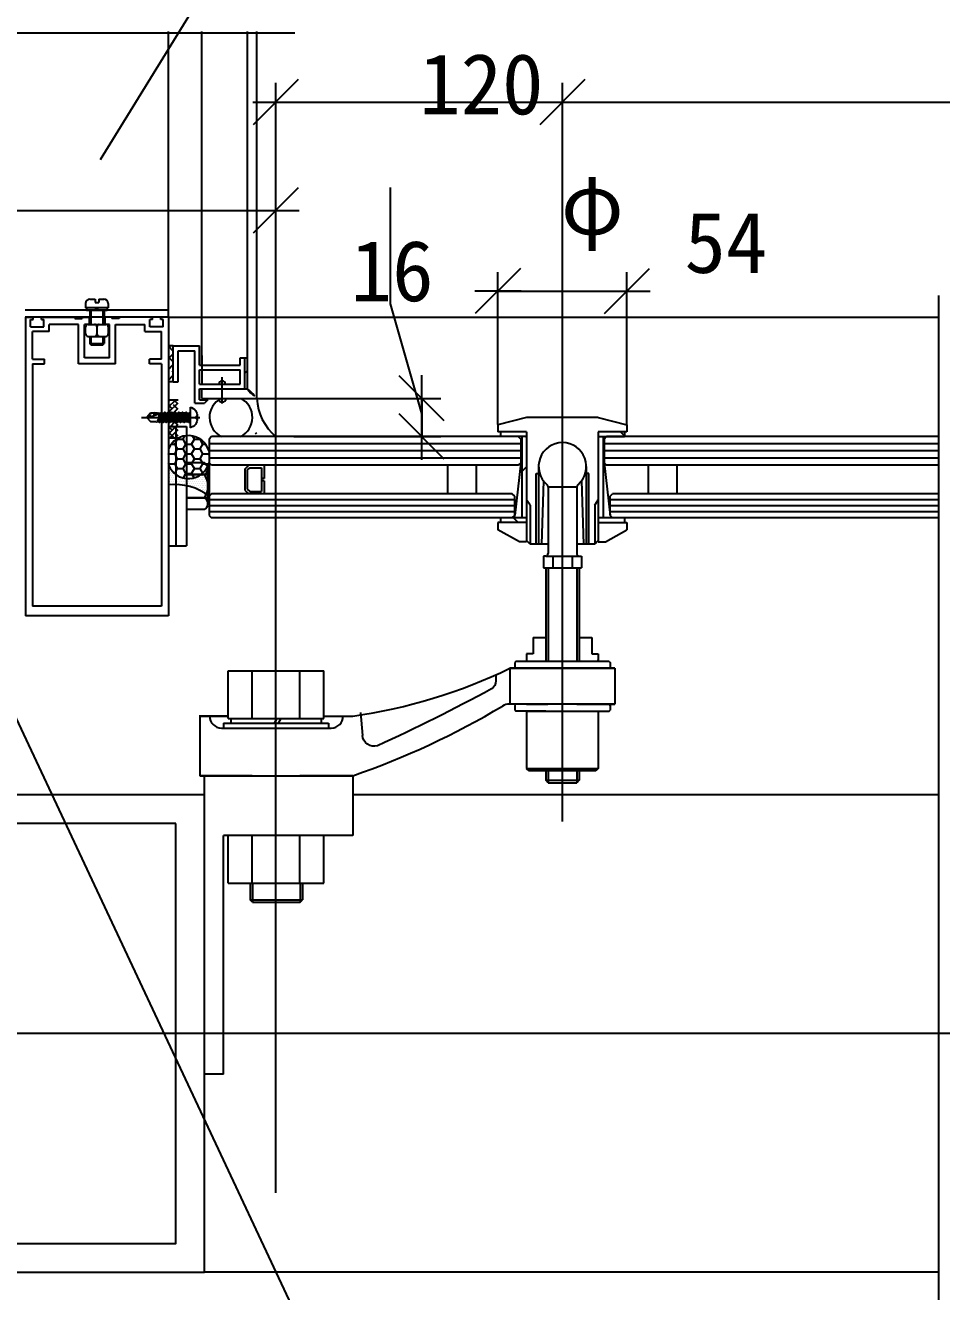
# Model space of a CAD drawing. Header units: metres. Extents: x 2349 to 5457, y 940 to 3258.
# Drawn here: x 3036 to 3420, y 2093 to 2623 of the extents above; entities that cross this region are included whole.
import ezdxf

# ---------------------------------------------------------------- set-up
doc = ezdxf.new("R2010")
doc.units = ezdxf.units.M
for name, color, linetype in [('212', 2, 'Continuous'), ('3', 5, 'Continuous'), ('B', 3, 'Continuous'), ('BZX', 1, 'Continuous'), ('CSX', 3, 'Continuous'), ('DHX', 4, 'Continuous'), ('LINE', 7, 'Continuous'), ('PMX', 8, 'Continuous'), ('SCREW', 6, 'Continuous'), ('SDH', 7, 'Continuous'), ('XSX', 6, 'Continuous')]:
    doc.layers.add(name, color=color, linetype=linetype)

# ---------------------------------------------------------------- blocks, each defined once
blk = doc.blocks.new('A$C719D39D5')
at = {"layer": 'CSX'}
for p, q in [((15.8, 56.78, -342.86), (25.38, 55.94, -342.86)), ((0, 0, -342.86), (2.51, 0, -342.86))]:
    blk.add_line(p, q, dxfattribs=at)
for centre, radius, start, end in [((24.95, 50.96, -342.86), 5, 344.88, 85), ((-624.51, 346.74, -342.86), 718.57, 331.32, 335.58), ((2.51, 4, -342.86), 4, 270, 328.41)]:
    blk.add_arc(centre, radius, start, end, dxfattribs=at)
blk = doc.blocks.new('SK-01')
at = {"color": 3}
for points in [[(-41.52, 76.95), (-41.52, -48.05)], [(-41.52, 76.95), (-38.27, 76.95)], [(-39.32, 75.95), (-38.27, 75.95)], [(-39.32, 72.95), (-39.32, 75.95)], [(-38.27, 75.95), (-38.27, 76.95)], [(-34.77, 76.95), (-20.77, 76.95)], [(-34.77, 75.95), (-34.77, 76.95)], [(-34.77, 75.95), (-33.72, 75.95)], [(-33.72, 72.95), (-33.72, 75.95)], [(-26.58, 76.95), (-20.77, 76.95)], [(-20.77, 76.95), (-20.77, 76.45)], [(-20.77, 76.45), (-17.77, 76.45)], [(-17.77, 76.95), (-14.77, 76.95)], [(-17.77, 76.95), (-17.77, 76.45)], [(-14.77, 76.95), (-14.77, 73.95)], [(-5.27, 76.95), (-8.27, 76.95)], [(-8.27, 76.95), (-8.27, 73.95)], [(-5.27, 76.95), (-5.27, 76.45)], [(-2.27, 76.45), (-5.27, 76.45)], [(11.73, 76.95), (-2.27, 76.95)], [(-2.27, 76.95), (-2.27, 76.45)], [(10.68, 72.95), (10.68, 75.95)], [(11.73, 75.95), (10.68, 75.95)], [(11.73, 75.95), (11.73, 76.95)], [(18.48, 76.95), (15.23, 76.95)], [(15.23, 75.95), (15.23, 76.95)], [(16.28, 75.95), (15.23, 75.95)], [(16.28, 72.95), (16.28, 75.95)], [(18.48, 76.95), (18.48, -48.05)], [(-39.32, 72.95), (-33.72, 72.95)], [(-38.52, 59.45), (-38.52, 70.95)], [(-31.52, 70.95), (-38.52, 70.95)], [(-19.27, 73.95), (-31.52, 73.95)], [(-31.52, 70.95), (-31.52, 73.95)], [(-19.27, 57.45), (-19.27, 73.95)], [(-16.77, 59.95), (-16.77, 73.95)], [(-16.77, 73.95), (-14.77, 73.95)], [(-8.27, 73.95), (-6.27, 73.95)], [(-6.27, 59.95), (-6.27, 73.95)], [(-3.77, 73.95), (8.48, 73.95)], [(-3.77, 57.45), (-3.77, 73.95)], [(8.48, 70.95), (8.48, 73.95)], [(8.48, 70.95), (15.48, 70.95)], [(16.28, 72.95), (10.68, 72.95)], [(15.48, 59.45), (15.48, 70.95)], [(-38.52, 59.45), (-33.52, 59.45)], [(-33.52, 57.45), (-33.52, 59.45)], [(-16.77, 59.95), (-6.27, 59.95)], [(10.48, 57.45), (10.48, 59.45)], [(15.48, 59.45), (10.48, 59.45)], [(-38.52, 57.45), (-38.52, -44.05)], [(-38.52, 57.45), (-33.52, 57.45)], [(-19.27, 57.45), (-3.77, 57.45)], [(15.48, 57.45), (10.48, 57.45)], [(15.48, 57.45), (15.48, -44.05)], [(-38.52, -44.05), (15.48, -44.05)], [(-41.52, -48.05), (18.48, -48.05)]]:
    blk.add_lwpolyline(points, dxfattribs=at)
blk = doc.blocks.new('A$C3AE73DB5')
at = {"layer": 'CSX'}
for p, q in [((0, 18), (0, 48)), ((0, 48), (22, 48)), ((4, 18), (4, 44)), ((4, 44), (18, 44)), ((18, 0), (18, 44)), ((22, 32), (22, 48)), ((22, 32), (56, 32)), ((56, 38), (60, 38)), ((56, 32), (56, 38)), ((60, 12), (60, 38)), ((22, 16), (22, 28)), ((22, 28), (56, 28)), ((56, 16), (56, 28)), ((0, 18), (4, 18)), ((22, 16), (56, 16)), ((22, 12), (60, 12)), ((22, 3), (22, 12)), ((18, 0), (26, 0)), ((22, 3), (29, 3)), ((29, 3), (26, 0))]:
    blk.add_line(p, q, dxfattribs=at)
blk = doc.blocks.new('ST48X16')
at = {"layer": 'LINE'}
for p, q in [((0, 19.53), (0, -4.91)), ((-2.01, -0.75), (2.01, -0.75))]:
    blk.add_line(p, q, dxfattribs=at)
at = {"layer": 'SCREW'}
for p, q in [((-1.73, 15.84), (0, 17.29)), ((-1.43, 12.49), (0.25, 17.08)), ((0, 17.29), (1.73, 15.84)), ((-2.16, 11.27), (2.16, 12.03)), ((-1.73, 12.94), (-2.01, 12.68)), ((-2.01, 12.68), (-1.31, 12.81)), ((-2.01, 12.68), (-1.73, 12.42)), ((-1.91, 14.2), (-0.73, 14.41)), ((-1.73, 14.38), (-1.73, 15.84)), ((-1.73, 12.94), (-1.73, 14.03)), ((-1.22, 13.06), (-1.73, 12.94)), ((-1.73, 12.42), (-1.43, 12.49)), ((-1.73, 12.42), (-1.73, 11.62)), ((-1.73, 10.92), (-1.73, 10.11)), ((1.73, 15.84), (1.73, 13.58)), ((1.73, 13.58), (2.01, 13.32)), ((2.01, 13.32), (1.73, 13.06)), ((1.73, 13.06), (1.73, 12.38)), ((1.73, 11.68), (1.73, 10.87)), ((-2.16, 9.76), (2.16, 10.53)), ((-2.16, 8.44), (2.16, 9.2)), ((-2.16, 6.94), (2.16, 7.7)), ((-2.16, 5.44), (2.16, 6.2)), ((-1.73, 9.6), (-1.73, 8.79)), ((-1.73, 9.44), (-1.73, 8.64)), ((-1.73, 8.09), (-1.73, 7.29)), ((-1.73, 6.59), (-1.73, 5.79)), ((1.73, 10.2), (1.73, 9.4)), ((1.73, 8.86), (1.73, 8.05)), ((1.73, 8.7), (1.73, 7.9)), ((1.73, 7.35), (1.73, 6.55)), ((1.73, 5.85), (1.73, 5.04)), ((-2.16, 3.93), (2.16, 4.7)), ((-2.16, 2.43), (2.16, 3.19)), ((-2.16, 0.93), (2.16, 1.69)), ((-2.11, -0.67), (2.16, 0.03)), ((-1.73, 5.09), (-1.73, 4.28)), ((-1.73, 0.58), (-1.73, 4.13)), ((-1.73, 3.58), (-1.73, 2.78)), ((-1.73, 3.43), (-1.73, 2.63)), ((-1.73, 2.08), (-1.73, 1.28)), ((-1.73, 1.93), (-1.73, 1.12)), ((-1.73, 0.42), (-1.73, -0.38)), ((1.73, 0.38), (-1.73, -0.38)), ((1.73, 4.35), (1.73, 3.54)), ((1.73, 4.19), (1.73, 3.39)), ((1.73, 2.84), (1.73, 2.04)), ((1.73, 2.69), (1.73, 1.88)), ((1.73, 1.34), (1.73, 0.54)), ((1.73, 1.19), (1.73, 0.38)), ((2.16, 0.03), (1.73, 0.38)), ((2.01, -0.09), (2.16, 0.03)), ((-4.28, -0.75), (4.28, -0.75)), ((-1.73, -0.38), (-2.11, -0.67)), ((-2.11, -0.67), (-2.01, -0.75)), ((-0.25, -0.75), (2.01, -0.09)), ((2.01, -0.09), (2.01, -0.75))]:
    blk.add_line(p, q, dxfattribs=at)
for points in [[(1.73, 11.68), (2.16, 12.03), (1.73, 12.38), (-1.73, 11.62), (-2.16, 11.27), (-1.73, 10.92)], [(1.73, 10.18), (2.16, 10.53), (1.73, 10.87), (-1.73, 10.11), (-2.16, 9.76), (-1.73, 9.41)], [(-1.73, 14.38), (-0.73, 14.41), (-1.73, 14.03), (-1.91, 14.2)], [(1.73, 8.86), (2.16, 9.2), (1.73, 9.55), (-1.73, 8.79), (-2.16, 8.44), (-1.73, 8.09)], [(1.73, 7.35), (2.16, 7.7), (1.73, 8.05), (-1.73, 7.29), (-2.16, 6.94), (-1.73, 6.59)], [(1.73, 5.85), (2.16, 6.2), (1.73, 6.55), (-1.73, 5.79), (-2.16, 5.44), (-1.73, 5.09)], [(1.73, 4.35), (2.16, 4.7), (1.73, 5.04), (-1.73, 4.28), (-2.16, 3.93), (-1.73, 3.58)], [(1.73, 2.84), (2.16, 3.19), (1.73, 3.54), (-1.73, 2.78), (-2.16, 2.43), (-1.73, 2.08)], [(1.73, 1.34), (2.16, 1.69), (1.73, 2.04), (-1.73, 1.28), (-2.16, 0.93), (-1.73, 0.58)]]:
    blk.add_lwpolyline(points, close=True, dxfattribs=at)
blk.add_lwpolyline([(-4.28, -0.75, 0.4), (-0.4, -3.75), (-0.4, -3.31), (0.4, -3.31), (0.4, -3.75, 0.4), (4.28, -0.75)], format="xyb", dxfattribs=at)
for centre, radius, start, end in [((-1.79, 18.13), 2.29, 271.51, 332.84), ((-0.47, 16.2), 3.83, 255.54, 304.95)]:
    blk.add_arc(centre, radius, start, end, dxfattribs=at)
blk = doc.blocks.new('CC')
blk.add_line((-24.24, 0), (24.24, 0))
blk.add_lwpolyline([(-23.48, -23.39), (23.76, 23.82)])

msp = doc.modelspace()

# ---------------------------------------------------------------- hatches: boundary and pattern name
h = msp.add_hatch()
h.set_pattern_fill('HONEY', scale=15)
h.paths.add_polyline_path([(3118.5, 2450.77), (3126.54, 2450.77, 0.61), (3126.74, 2466.77), (3120.44, 2466.77, -0.83), (3117.37, 2466.2, 0.57)])
h = msp.add_hatch()
h.set_pattern_fill('HONEY', scale=15)
h.paths.add_polyline_path([(3117.37, 2466.2, 0.83), (3120.44, 2466.77), (3126.74, 2466.77, -0.61), (3126.54, 2450.77), (3118.5, 2450.77, -0.57)])
h = msp.add_hatch()
h.set_pattern_fill('DOTS', scale=10)
h.paths.add_polyline_path([(3126.54, 2450.77), (3141.37, 2450.77, -0.21), (3133.37, 2466.77), (3126.74, 2466.77, -0.61)])
h = msp.add_hatch()
h.set_pattern_fill('DOTS', scale=10)
h.paths.add_polyline_path([(3126.74, 2466.77), (3133.37, 2466.77, 0.21), (3141.37, 2450.77), (3126.54, 2450.77, 0.61)])
at = {"layer": 'CSX'}
h = msp.add_hatch(dxfattribs=at)
h.set_pattern_fill('ANSI31', scale=5)
h.paths.add_polyline_path([(3128.37, 2483.75), (3129.37, 2483.75), (3129.37, 2470.75), (3128.37, 2470.75)])
h = msp.add_hatch(dxfattribs=at)
h.set_pattern_fill('ANSI31', scale=5)
h.paths.add_polyline_path([(3128.37, 2483.75), (3129.37, 2483.75), (3129.37, 2470.75), (3128.37, 2470.75)])
h = msp.add_hatch(dxfattribs=at)
h.set_pattern_fill('ANSI31', scale=5)
h.paths.add_polyline_path([(3128.37, 2483.75), (3129.37, 2483.75), (3129.37, 2470.75), (3128.37, 2470.75)])
h = msp.add_hatch(dxfattribs=at)
h.set_pattern_fill('ANSI31', scale=5)
h.paths.add_polyline_path([(3128.37, 2483.75), (3129.37, 2483.75), (3129.37, 2470.75), (3128.37, 2470.75)])
h = msp.add_hatch(dxfattribs=at)
h.set_pattern_fill('ANSI31', scale=10)
h.paths.add_polyline_path([(3126.37, 2478.75), (3111.37, 2478.75), (3109.37, 2478.75), (3109.37, 2472.75), (3117.47, 2472.75, -1), (3120.24, 2472.75), (3126.37, 2472.75)])
h = msp.add_hatch(dxfattribs=at)
h.set_pattern_fill('ANSI31', scale=10)
h.paths.add_polyline_path([(3126.37, 2478.75), (3111.37, 2478.75), (3109.37, 2478.75), (3109.37, 2472.75), (3117.47, 2472.75, -1), (3120.24, 2472.75), (3126.37, 2472.75)])
h = msp.add_hatch(dxfattribs=at)
h.set_pattern_fill('ANSI31', scale=10)
h.paths.add_polyline_path([(3126.37, 2478.75), (3111.37, 2478.75), (3109.37, 2478.75), (3109.37, 2472.75), (3117.47, 2472.75, -1), (3120.24, 2472.75), (3126.37, 2472.75)])
h = msp.add_hatch(dxfattribs=at)
h.set_pattern_fill('ANSI31', scale=10)
h.paths.add_polyline_path([(3126.37, 2478.75), (3111.37, 2478.75), (3109.37, 2478.75), (3109.37, 2472.75), (3117.47, 2472.75, -1), (3120.24, 2472.75), (3126.37, 2472.75)])
at = {"layer": 'PMX'}
h = msp.add_hatch(dxfattribs=at)
h.set_pattern_fill('ANSI37', scale=18)
h.paths.add_polyline_path([(3276.37, 2452.77), (3285.91, 2452.77), (3284.14, 2450.77), (3276.37, 2450.77)])
h.paths.add_polyline_path([(3285.91, 2452.77), (3287.37, 2452.77), (3287.37, 2450.77), (3284.14, 2450.77)])
h.paths.add_polyline_path([(3235.37, 2452.77), (3246.37, 2452.77), (3246.37, 2450.77), (3235.37, 2450.77)])
h.paths.add_polyline_path([(3244.37, 2450.77), (3245.96, 2450.77), (3246.37, 2450.36), (3246.37, 2416.77), (3244.37, 2416.77)])
h.paths.add_polyline_path([(3276.37, 2450.77), (3278.37, 2450.77), (3278.37, 2424.58), (3276.85, 2423.06), (3276.37, 2423.54)])
h.paths.add_polyline_path([(3276.37, 2422.58), (3276.85, 2423.06), (3278.37, 2421.54), (3278.37, 2416.77), (3276.37, 2416.77)])
h.paths.add_polyline_path([(3278.37, 2424.58), (3278.37, 2421.54), (3276.85, 2423.06)])
h.paths.add_polyline_path([(3276.37, 2416.77), (3287.37, 2416.77), (3287.37, 2414.77), (3276.37, 2414.77)])
h.paths.add_polyline_path([(3235.37, 2416.77), (3246.37, 2416.77), (3246.37, 2414.77), (3235.37, 2414.77)])
h = msp.add_hatch(dxfattribs=at)
h.set_pattern_fill('ANSI37', scale=18)
h.paths.add_polyline_path([(3114.37, 2438.77), (3113.37, 2439.77), (3113.37, 2425.77), (3114.37, 2426.77), (3129.96, 2426.77), (3128.37, 2428.36), (3128.37, 2437.18), (3129.96, 2438.77)])
h = msp.add_hatch(dxfattribs=at)
h.set_pattern_fill('ANSI37', scale=18)
h.paths.add_polyline_path([(3114.37, 2438.77), (3113.37, 2439.77), (3113.37, 2425.77), (3114.37, 2426.77), (3129.96, 2426.77), (3128.37, 2428.36), (3128.37, 2437.18), (3129.96, 2438.77)])
h = msp.add_hatch(dxfattribs=at)
h.set_pattern_fill('HEX', scale=5)
h.paths.add_polyline_path([(3129.37, 2428.77), (3130.37, 2427.77), (3135.37, 2427.77), (3135.37, 2437.77), (3130.37, 2437.77), (3129.37, 2436.77)])
h = msp.add_hatch(dxfattribs=at)
h.set_pattern_fill('HEX', scale=5)
h.paths.add_polyline_path([(3129.37, 2428.77), (3130.37, 2427.77), (3135.37, 2427.77), (3135.37, 2437.77), (3130.37, 2437.77), (3129.37, 2436.77)])

# ---------------------------------------------------------------- linework, layer by layer
for p, q in [((3189.31, 2506.38), (3189.31, 2555.06)), ((3063.37, 2503.77), (3063.37, 2497.77)), ((3063.87, 2503.77), (3063.87, 2497.77)), ((3065.69, 2504.78), (3066.32, 2503.77)), ((3066.36, 2504.78), (3066.99, 2503.77)), ((3068.87, 2503.77), (3068.87, 2497.77)), ((3069.37, 2503.77), (3069.37, 2497.77)), ((3070.71, 2504.78), (3070.71, 2503.77)), ((3202.46, 2460.47), (3189.31, 2506.38)), ((3061.65, 2493.77), (3061.65, 2496.77)), ((3063.11, 2497.77), (3062.65, 2497.77)), ((3062.65, 2497.77), (3063.37, 2497.77)), ((3062.65, 2497.77), (3065.37, 2497.77)), ((3065.37, 2497.77), (3070.09, 2497.77)), ((3066.37, 2496.77), (3066.37, 2493.77)), ((3071.09, 2496.77), (3071.09, 2493.77)), ((3062.65, 2492.77), (3070.09, 2492.77)), ((3063.37, 2492.77), (3063.37, 2489.77)), ((3063.87, 2489.27), (3063.37, 2489.77)), ((3063.37, 2489.77), (3069.37, 2489.77)), ((3063.87, 2492.77), (3063.87, 2489.27)), ((3063.87, 2489.27), (3068.87, 2489.27)), ((3068.87, 2492.77), (3068.87, 2489.27)), ((3068.87, 2489.27), (3069.37, 2489.77)), ((3069.37, 2492.77), (3069.37, 2489.77)), ((3107.37, 2476.59), (3107.37, 2483.75)), ((3107.37, 2476.59), (3107.37, 2483.75)), ((3109.37, 2480.75), (3109.37, 2483.75)), ((3109.37, 2480.75), (3109.37, 2483.75)), ((3109.37, 2472.75), (3109.37, 2478.75)), ((3109.37, 2472.75), (3109.37, 2478.75)), ((3107.37, 2468.27), (3107.37, 2474.59)), ((3107.37, 2468.27), (3107.37, 2474.59)), ((3096.37, 2455), (3103.87, 2455)), ((3096.37, 2405), (3103.87, 2405))]:
    msp.add_line(p, q)
for points in [[(3129.37, 2620.5), (3129.37, 2470.75)], [(3061.62, 2506.57), (3061.62, 2504.77)], [(3071.12, 2504.78), (3061.62, 2504.78)], [(3061.99, 2504.78), (3061.99, 2503.77), (3070.71, 2503.77)], [(3063.42, 2508.37), (3065.57, 2508.37)], [(3065.57, 2508.37), (3065.57, 2506.97)], [(3065.57, 2506.97), (3067.17, 2506.97)], [(3067.17, 2508.37), (3067.17, 2506.97)], [(3067.17, 2508.37), (3069.32, 2508.37)], [(3071.12, 2506.57), (3071.12, 2504.77)], [(3126.37, 2483.75), (3129.37, 2483.75)], [(3126.37, 2483.75), (3129.37, 2483.75)], [(3126.37, 2483.75), (3129.37, 2483.75)], [(3126.37, 2483.75), (3129.37, 2483.75)], [(3126.37, 2480.75), (3126.37, 2483.75)], [(3126.37, 2480.75), (3126.37, 2483.75)], [(3126.37, 2483.75), (3129.37, 2483.75)], [(3126.37, 2483.75), (3129.37, 2483.75)], [(3126.37, 2483.75), (3129.37, 2483.75)], [(3126.37, 2483.75), (3129.37, 2483.75)], [(3126.37, 2480.75), (3126.37, 2483.75)], [(3126.37, 2480.75), (3126.37, 2483.75)], [(3128.37, 2470.75), (3128.37, 2483.75)], [(3128.37, 2470.75), (3128.37, 2483.75)], [(3128.37, 2480.75), (3128.37, 2483.75)], [(3128.37, 2470.75), (3128.37, 2483.75)], [(3128.37, 2470.75), (3128.37, 2483.75)], [(3128.37, 2480.75), (3128.37, 2483.75)], [(3128.37, 2470.75), (3128.37, 2483.75)], [(3128.37, 2470.75), (3128.37, 2483.75)], [(3128.37, 2470.75), (3128.37, 2483.75)], [(3128.37, 2470.75), (3128.37, 2483.75)], [(3128.37, 2480.75), (3128.37, 2483.75)], [(3128.37, 2480.75), (3128.37, 2483.75)], [(3109.37, 2480.75), (3126.37, 2480.75)], [(3109.37, 2480.75), (3126.37, 2480.75)], [(3109.37, 2480.75), (3126.37, 2480.75)], [(3109.37, 2480.75), (3126.37, 2480.75)], [(3109.37, 2480.75), (3126.37, 2480.75)], [(3109.37, 2480.75), (3126.37, 2480.75)], [(3109.37, 2480.75), (3126.37, 2480.75)], [(3109.37, 2480.75), (3126.37, 2480.75)], [(3109.37, 2478.75), (3126.37, 2478.75)], [(3109.37, 2478.75), (3126.37, 2478.75)], [(3109.37, 2478.75), (3126.37, 2478.75)], [(3109.37, 2478.75), (3126.37, 2478.75)], [(3109.37, 2472.75), (3109.37, 2478.75)], [(3109.37, 2472.75), (3109.37, 2478.75)], [(3109.37, 2478.75), (3126.37, 2478.75)], [(3109.37, 2478.75), (3126.37, 2478.75)], [(3109.37, 2478.75), (3126.37, 2478.75)], [(3109.37, 2478.75), (3126.37, 2478.75)], [(3111.37, 2480.75), (3126.37, 2480.75)], [(3111.37, 2480.75), (3126.37, 2480.75)], [(3111.37, 2480.75), (3126.37, 2480.75)], [(3111.37, 2480.75), (3126.37, 2480.75)], [(3111.37, 2478.75), (3126.37, 2478.75)], [(3111.37, 2478.75), (3126.37, 2478.75)], [(3111.37, 2478.75), (3126.37, 2478.75)], [(3111.37, 2478.75), (3126.37, 2478.75)], [(3126.37, 2472.75), (3126.37, 2478.75)], [(3126.37, 2472.75), (3126.37, 2478.75)], [(3126.37, 2472.75), (3126.37, 2478.75)], [(3126.37, 2472.75), (3126.37, 2478.75)], [(3126.37, 2472.75), (3126.37, 2478.75)], [(3126.37, 2472.75), (3126.37, 2478.75)], [(3126.37, 2472.75), (3126.37, 2478.75)], [(3126.37, 2472.75), (3126.37, 2478.75)], [(3128.37, 2472.75), (3128.37, 2478.75)], [(3128.37, 2472.75), (3128.37, 2478.75)], [(3128.37, 2472.75), (3128.37, 2478.75)], [(3128.37, 2472.75), (3128.37, 2478.75)], [(3128.37, 2472.75), (3128.37, 2478.75)], [(3128.37, 2472.75), (3128.37, 2478.75)], [(3128.37, 2472.75), (3128.37, 2478.75)], [(3128.37, 2472.75), (3128.37, 2478.75)], [(3109.37, 2472.75), (3126.37, 2472.75)], [(3109.37, 2472.75), (3126.37, 2472.75)], [(3109.37, 2472.75), (3126.37, 2472.75)], [(3109.37, 2472.75), (3126.37, 2472.75)], [(3111.37, 2472.75), (3126.37, 2472.75)], [(3111.37, 2472.75), (3126.37, 2472.75)], [(3111.37, 2472.75), (3126.37, 2472.75)], [(3111.37, 2472.75), (3126.37, 2472.75)], [(3109.37, 2470.75), (3129.37, 2470.75)], [(3109.37, 2470.75), (3129.37, 2470.75)], [(3109.37, 2466.25), (3109.37, 2470.75)], [(3109.37, 2466.25), (3109.37, 2470.75)], [(3109.37, 2470.75), (3129.37, 2470.75)], [(3109.37, 2470.75), (3129.37, 2470.75)]]:
    msp.add_lwpolyline(points)
for points in [[(3063.42, 2508.37, 0.41), (3061.62, 2506.57)], [(3071.12, 2506.57, 0.41), (3069.32, 2508.37)]]:
    msp.add_lwpolyline(points, format="xyb")
for centre, start, end in [((3062.65, 2496.77), 90, 180), ((3062.65, 2493.77), 180, 270), ((3065.37, 2496.77), 0, 90), ((3065.37, 2496.77), 0, 90), ((3065.37, 2493.77), 270, 0), ((3067.37, 2496.77), 90, 180), ((3067.37, 2493.77), 180, 270), ((3070.09, 2496.77), 0, 90), ((3070.09, 2493.77), 270, 0)]:
    msp.add_arc(centre, 1, start, end)
at = {"layer": '3'}
msp.add_line((3132.84, 2451.96), (3133.37, 2452.49), dxfattribs=at)
at = {"layer": 'B'}
for p, q in [((3103.87, 2455), (3103.87, 2405)), ((3111.37, 2439.75), (3103.87, 2439.75)), ((3103.87, 2434.88), (3112.47, 2434.88)), ((3112.87, 2434.88), (3103.87, 2434.88)), ((3112.87, 2437.31), (3112.87, 2434.88)), ((3112.87, 2434.88), (3112.87, 2422.69)), ((3103.87, 2425.13), (3111.39, 2425.13)), ((3112.87, 2425.13), (3103.87, 2425.13)), ((3111.37, 2420.25), (3103.87, 2420.25))]:
    msp.add_line(p, q, dxfattribs=at)
for centre, radius, start, end in [((3110.14, 2437.31), 2.73, 296.78, 63.22), ((3104.2, 2430), 8.67, 325.79, 34.21), ((3110.14, 2422.69), 2.73, 296.78, 63.22)]:
    msp.add_arc(centre, radius, start, end, dxfattribs=at)
at = {"layer": 'BZX'}
for p, q in [((3067.91, 2566.86), (3202.3, 2785.56)), ((3141.37, 2506.59), (3141.37, 2598.9)), ((3261.37, 2502.87), (3261.37, 2598.9)), ((3261.37, 2502.87), (3261.37, 2598.9)), ((3141.37, 2590.9), (4575.81, 2590.9)), ((3141.37, 2503.59), (3141.37, 2553.52)), ((2681.37, 2545.52), (3141.37, 2545.52)), ((3234.37, 2455.8), (3234.37, 2519.72)), ((3288.37, 2455.8), (3288.37, 2519.72)), ((3234.37, 2511.72), (3288.37, 2511.72)), ((3096.37, 2503.77), (3036.37, 2503.77)), ((3096.37, 2500.77), (3036.37, 2500.77)), ((3098.37, 2488.75), (3096.37, 2488.75)), ((3096.37, 2487.92), (3097.2, 2488.75)), ((3098.37, 2486.61), (3096.37, 2488.61)), ((3096.37, 2483.43), (3098.37, 2485.43)), ((3098.37, 2482.12), (3096.37, 2484.12)), ((3096.37, 2478.94), (3098.37, 2480.94)), ((3098.37, 2477.63), (3097.84, 2478.16)), ((3096.37, 2474.45), (3098.37, 2476.45)), ((3096.72, 2474.79), (3096.37, 2475.14)), ((3098.37, 2473.75), (3096.37, 2473.75)), ((3133.4, 2466.77), (3210.46, 2466.77)), ((3202.46, 2466.77), (3202.46, 2450.77)), ((3100.37, 2466.07), (3096.37, 2466.07)), ((3096.37, 2465.47), (3096.97, 2466.07)), ((3096.37, 2463.22), (3099.22, 2466.07)), ((3096.37, 2460.97), (3100.37, 2464.97)), ((3097.84, 2462.45), (3096.37, 2463.92)), ((3097.41, 2460.63), (3096.37, 2461.67)), ((3096.72, 2465.81), (3096.47, 2466.07)), ((3098.17, 2460.52), (3100.37, 2462.73)), ((3100.37, 2462.16), (3098.4, 2464.13)), ((3100.09, 2464.69), (3098.71, 2466.07)), ((3096.37, 2456.48), (3096.74, 2456.85)), ((3096.72, 2456.83), (3096.49, 2457.07)), ((3097.13, 2455), (3099.2, 2457.07)), ((3100.09, 2455.71), (3098.75, 2457.05)), ((3099.38, 2455), (3100.37, 2455.99)), ((3099.76, 2460.52), (3099.53, 2460.76)), ((3096.37, 2454.24), (3097.13, 2455)), ((3096.37, 2451.99), (3099.37, 2455)), ((3097.84, 2453.47), (3096.37, 2454.94)), ((3098.9, 2450.17), (3096.37, 2452.69)), ((3096.79, 2450.17), (3099.37, 2452.75)), ((3098.55, 2455), (3098.4, 2455.15)), ((3099.37, 2454.18), (3098.55, 2455)), ((3099.03, 2450.17), (3099.37, 2450.51)), ((3099.37, 2455), (3099.38, 2455)), ((3100.37, 2453.18), (3099.37, 2454.18)), ((3099.37, 2452.75), (3100.37, 2453.75)), ((3099.37, 2450.51), (3100.37, 2451.5)), ((3100.37, 2450.94), (3099.53, 2451.78)), ((3102.46, 2449.74), (3103.24, 2451.09)), ((3107.22, 2449.73), (3106.47, 2451.04)), ((3148.9, 2450.77), (3210.46, 2450.77)), ((3100.37, 2450.17), (3096.37, 2450.17)), ((3096.37, 2445.58), (3096.37, 2438.84)), ((3097.56, 2447.67), (3098.89, 2447.67)), ((3098.89, 2447.67), (3099.37, 2448.51)), ((3099.37, 2446.83), (3098.89, 2447.67)), ((3099.37, 2448.51), (3100.08, 2449.74)), ((3100.08, 2445.61), (3099.37, 2446.83)), ((3099.37, 2444.39), (3100.08, 2445.61)), ((3100.08, 2449.73), (3100, 2449.88)), ((3100.08, 2449.74), (3102.46, 2449.74)), ((3100.08, 2445.61), (3102.46, 2445.61)), ((3103.65, 2447.67), (3102.46, 2449.73)), ((3102.46, 2445.61), (3103.65, 2447.67)), ((3103.65, 2443.55), (3102.46, 2445.61)), ((3103.65, 2447.67), (3103.87, 2447.67)), ((3103.87, 2447.67), (3106.03, 2447.67)), ((3106.03, 2447.67), (3107.22, 2449.74)), ((3107.22, 2445.61), (3106.03, 2447.67)), ((3106.03, 2443.55), (3107.22, 2445.61)), ((3107.22, 2449.74), (3109.6, 2449.74)), ((3107.22, 2445.61), (3109.6, 2445.61)), ((3109.6, 2449.74), (3109.62, 2449.76)), ((3110.79, 2447.67), (3109.6, 2449.73)), ((3109.6, 2445.61), (3110.79, 2447.67)), ((3110.79, 2443.55), (3109.6, 2445.61)), ((3110.8, 2447.67), (3111.87, 2447.67)), ((3096.51, 2443.55), (3096.37, 2443.78)), ((3096.37, 2443.31), (3096.51, 2443.55)), ((3096.51, 2443.55), (3098.89, 2443.55)), ((3098.89, 2443.55), (3099.37, 2444.39)), ((3099.37, 2442.71), (3098.89, 2443.55)), ((3098.89, 2439.42), (3099.37, 2440.26)), ((3100.08, 2441.49), (3099.37, 2442.71)), ((3099.37, 2440.26), (3100.08, 2441.49)), ((3100.08, 2441.49), (3102.46, 2441.49)), ((3102.46, 2441.49), (3103.65, 2443.55)), ((3103.65, 2439.42), (3102.46, 2441.49)), ((3103.65, 2443.55), (3103.87, 2443.55)), ((3103.87, 2443.55), (3106.03, 2443.55)), ((3107.22, 2441.49), (3106.03, 2443.55)), ((3106.03, 2439.42), (3106.22, 2439.75)), ((3106.22, 2439.75), (3107.22, 2441.49)), ((3107.22, 2441.49), (3109.6, 2441.49)), ((3109.6, 2441.49), (3110.79, 2443.55)), ((3110.6, 2439.75), (3109.6, 2441.49)), ((3110.79, 2439.42), (3110.6, 2439.75)), ((3110.8, 2443.55), (3113.18, 2443.55)), ((3113.18, 2443.55), (3113.37, 2443.89)), ((3113.37, 2443.21), (3113.18, 2443.55)), ((3113.18, 2439.42), (3113.37, 2439.76)), ((3096.51, 2439.42), (3096.37, 2439.66)), ((3096.37, 2439.19), (3096.51, 2439.42)), ((3096.51, 2439.42), (3098.89, 2439.42)), ((3096.51, 2437.53), (3096.51, 2437.53)), ((3096.51, 2435.95), (3096.51, 2435.95)), ((3096.9, 2436.74), (3096.9, 2436.74)), ((3096.9, 2435.15), (3096.9, 2435.15)), ((3097.3, 2435.95), (3097.3, 2435.95)), ((3097.7, 2435.15), (3097.7, 2435.15)), ((3098.1, 2435.95), (3098.1, 2435.95)), ((3098.49, 2435.15), (3098.49, 2435.15)), ((3099.37, 2438.59), (3098.89, 2439.42)), ((3098.91, 2435.34), (3099.37, 2436.14)), ((3100.08, 2437.36), (3099.37, 2438.59)), ((3099.37, 2436.14), (3100.08, 2437.36)), ((3100.08, 2437.36), (3102.46, 2437.36)), ((3102.46, 2437.36), (3103.65, 2439.42)), ((3103.65, 2435.3), (3102.46, 2437.36)), ((3102.59, 2433.47), (3103.65, 2435.3)), ((3103.65, 2439.42), (3103.87, 2439.42)), ((3103.65, 2435.3), (3103.87, 2435.3)), ((3103.87, 2439.42), (3106.03, 2439.42)), ((3103.87, 2435.3), (3106.03, 2435.3)), ((3107.22, 2437.36), (3106.03, 2439.42)), ((3106.03, 2435.3), (3107.22, 2437.36)), ((3106.28, 2434.88), (3106.03, 2435.3)), ((3107.06, 2433.52), (3106.28, 2434.88)), ((3107.22, 2437.36), (3109.6, 2437.36)), ((3109.6, 2437.36), (3110.79, 2439.42)), ((3110.69, 2435.48), (3109.6, 2437.36)), ((3110.4, 2435.15), (3110.4, 2435.15)), ((3110.8, 2439.42), (3111.88, 2439.42)), ((3111.19, 2435.15), (3111.19, 2435.15)), ((3111.59, 2435.95), (3111.59, 2435.95)), ((3111.88, 2439.42), (3113.18, 2439.42)), ((3111.99, 2436.74), (3111.99, 2436.74)), ((3111.99, 2435.15), (3111.99, 2435.15)), ((3112.38, 2435.95), (3112.38, 2435.95)), ((3112.78, 2436.74), (3112.78, 2436.74)), ((3112.78, 2435.15), (3112.78, 2435.15)), ((3113.24, 2439.32), (3113.18, 2439.42)), ((3113.18, 2439.12), (3113.18, 2439.12)), ((3113.18, 2437.53), (3113.18, 2437.53)), ((3113.18, 2435.95), (3113.18, 2435.95)), ((3096.51, 2434.36), (3096.51, 2434.36)), ((3096.51, 2432.77), (3096.51, 2432.77)), ((3096.51, 2431.18), (3096.51, 2431.18)), ((3096.9, 2433.57), (3096.9, 2433.57)), ((3096.9, 2431.98), (3096.9, 2431.98)), ((3097.3, 2434.36), (3097.3, 2434.36)), ((3097.3, 2432.77), (3097.3, 2432.77)), ((3097.3, 2431.18), (3097.3, 2431.18)), ((3097.7, 2433.57), (3097.7, 2433.57)), ((3097.7, 2431.98), (3097.7, 2431.98)), ((3098.1, 2434.36), (3098.1, 2434.36)), ((3098.1, 2432.77), (3098.1, 2432.77)), ((3098.1, 2431.18), (3098.1, 2431.18)), ((3098.49, 2433.57), (3098.49, 2433.57)), ((3098.49, 2431.98), (3098.49, 2431.98)), ((3098.89, 2434.36), (3098.89, 2434.36)), ((3098.89, 2432.77), (3098.89, 2432.77)), ((3098.89, 2431.18), (3098.89, 2431.18)), ((3099.29, 2433.57), (3099.29, 2433.57)), ((3099.29, 2431.98), (3099.29, 2431.98)), ((3099.68, 2434.36), (3099.68, 2434.36)), ((3099.68, 2432.77), (3099.68, 2432.77)), ((3099.68, 2431.18), (3099.68, 2431.18)), ((3100.08, 2433.57), (3100.08, 2433.57)), ((3100.08, 2431.98), (3100.08, 2431.98)), ((3100.48, 2432.77), (3100.48, 2432.77)), ((3100.48, 2431.18), (3100.48, 2431.18)), ((3100.87, 2433.57), (3100.87, 2433.57)), ((3100.87, 2431.98), (3100.87, 2431.98)), ((3101.27, 2432.77), (3101.27, 2432.77)), ((3101.27, 2431.18), (3101.27, 2431.18)), ((3101.67, 2433.57), (3101.67, 2433.57)), ((3101.67, 2431.98), (3101.67, 2431.98)), ((3102.06, 2432.77), (3102.06, 2432.77)), ((3102.06, 2431.18), (3102.06, 2431.18)), ((3102.46, 2431.98), (3102.46, 2431.98)), ((3102.86, 2432.77), (3102.86, 2432.77)), ((3102.86, 2431.18), (3102.86, 2431.18)), ((3103.25, 2431.98), (3103.25, 2431.98)), ((3103.25, 2430.39), (3103.25, 2430.39)), ((3103.65, 2432.77), (3103.65, 2432.77)), ((3103.65, 2431.18), (3103.65, 2431.18)), ((3104.05, 2431.98), (3104.05, 2431.98)), ((3104.05, 2430.39), (3104.05, 2430.39)), ((3104.45, 2432.77), (3104.45, 2432.77)), ((3104.45, 2431.18), (3104.45, 2431.18)), ((3104.84, 2431.98), (3104.84, 2431.98)), ((3104.84, 2430.39), (3104.84, 2430.39)), ((3105.24, 2432.77), (3105.24, 2432.77)), ((3105.24, 2431.18), (3105.24, 2431.18)), ((3105.64, 2431.98), (3105.64, 2431.98)), ((3105.64, 2430.39), (3105.64, 2430.39)), ((3106.03, 2432.77), (3106.03, 2432.77)), ((3106.03, 2431.18), (3106.03, 2431.18)), ((3106.43, 2431.98), (3106.43, 2431.98)), ((3106.43, 2430.39), (3106.43, 2430.39)), ((3106.83, 2432.77), (3106.83, 2432.77)), ((3106.83, 2431.18), (3106.83, 2431.18)), ((3106.83, 2429.6), (3106.83, 2429.6)), ((3107.22, 2433.57), (3107.22, 2433.57)), ((3107.22, 2431.98), (3107.22, 2431.98)), ((3107.22, 2430.39), (3107.22, 2430.39)), ((3107.62, 2432.77), (3107.62, 2432.77)), ((3107.62, 2431.18), (3107.62, 2431.18)), ((3107.62, 2429.6), (3107.62, 2429.6)), ((3108.02, 2433.57), (3108.02, 2433.57)), ((3108.02, 2431.98), (3108.02, 2431.98)), ((3108.02, 2430.39), (3108.02, 2430.39)), ((3108.41, 2432.77), (3108.41, 2432.77)), ((3108.41, 2431.18), (3108.41, 2431.18)), ((3108.41, 2429.6), (3108.41, 2429.6)), ((3108.81, 2433.57), (3108.81, 2433.57)), ((3108.81, 2431.98), (3108.81, 2431.98)), ((3108.81, 2430.39), (3108.81, 2430.39)), ((3109.21, 2434.36), (3109.21, 2434.36)), ((3109.21, 2432.77), (3109.21, 2432.77)), ((3109.21, 2431.18), (3109.21, 2431.18)), ((3109.21, 2429.6), (3109.21, 2429.6)), ((3109.6, 2433.57), (3109.6, 2433.57)), ((3109.6, 2431.98), (3109.6, 2431.98)), ((3109.6, 2430.39), (3109.6, 2430.39)), ((3110, 2434.36), (3110, 2434.36)), ((3110, 2432.77), (3110, 2432.77)), ((3110, 2431.18), (3110, 2431.18)), ((3110, 2429.6), (3110, 2429.6)), ((3110.4, 2433.57), (3110.4, 2433.57)), ((3110.4, 2431.98), (3110.4, 2431.98)), ((3110.4, 2430.39), (3110.4, 2430.39)), ((3110.8, 2434.36), (3110.8, 2434.36)), ((3110.8, 2432.77), (3110.8, 2432.77)), ((3110.8, 2431.18), (3110.8, 2431.18)), ((3110.8, 2429.6), (3110.8, 2429.6)), ((3111.19, 2433.57), (3111.19, 2433.57)), ((3111.19, 2431.98), (3111.19, 2431.98)), ((3111.19, 2430.39), (3111.19, 2430.39)), ((3111.59, 2434.36), (3111.59, 2434.36)), ((3111.59, 2432.77), (3111.59, 2432.77)), ((3111.59, 2431.18), (3111.59, 2431.18)), ((3111.59, 2429.6), (3111.59, 2429.6)), ((3111.99, 2433.57), (3111.99, 2433.57)), ((3111.99, 2431.98), (3111.99, 2431.98)), ((3111.99, 2430.39), (3111.99, 2430.39)), ((3112.38, 2434.36), (3112.38, 2434.36)), ((3112.38, 2432.77), (3112.38, 2432.77)), ((3112.38, 2431.18), (3112.38, 2431.18)), ((3112.38, 2429.6), (3112.38, 2429.6)), ((3112.78, 2433.57), (3112.78, 2433.57)), ((3112.78, 2431.98), (3112.78, 2431.98)), ((3112.78, 2430.39), (3112.78, 2430.39)), ((3113.18, 2434.36), (3113.18, 2434.36)), ((3113.18, 2432.77), (3113.18, 2432.77)), ((3113.18, 2431.18), (3113.18, 2431.18)), ((3113.18, 2429.6), (3113.18, 2429.6)), ((3108.81, 2428.8), (3108.81, 2428.8)), ((3109.6, 2428.8), (3109.6, 2428.8)), ((3110, 2428.01), (3110, 2428.01)), ((3110.4, 2428.8), (3110.4, 2428.8)), ((3110.8, 2428.01), (3110.8, 2428.01)), ((3111.19, 2428.8), (3111.19, 2428.8)), ((3111.59, 2428.01), (3111.59, 2428.01)), ((3111.99, 2428.8), (3111.99, 2428.8)), ((3111.99, 2427.22), (3111.99, 2427.22)), ((3112.38, 2428.01), (3112.38, 2428.01)), ((3112.78, 2428.8), (3112.78, 2428.8)), ((3113.18, 2428.01), (3113.18, 2428.01)), ((3113.18, 2426.42), (3113.18, 2426.42)), ((3194.03, 1988.99), (3017.42, 2365.03))]:
    msp.add_line(p, q, dxfattribs=at)
at = {"layer": 'CSX'}
for p, q in [((3096.37, 2500.77), (3096.37, 2620.5)), ((3110.37, 2480.75), (3110.37, 2620.5)), ((3096.37, 2503.77), (3036.37, 2503.77)), ((3096.37, 2500.77), (3418.95, 2500.77)), ((3107.37, 2476.59), (3107.37, 2483.75)), ((3107.37, 2476.59), (3107.37, 2483.75)), ((3110.37, 2484.77), (3110.37, 2472.77)), ((3107.37, 2468.25), (3107.37, 2474.59)), ((3107.37, 2468.25), (3107.37, 2474.59)), ((3118.85, 2464.61), (3118.85, 2475.65)), ((3118.85, 2464.61), (3118.85, 2475.65)), ((3118.85, 2464.61), (3118.85, 2475.65)), ((3118.85, 2464.61), (3118.85, 2475.65)), ((3110.37, 2466.77), (3110.37, 2470.75)), ((3110.37, 2466.77), (3110.37, 2470.75)), ((3246.37, 2458.77), (3234.37, 2455.77)), ((3234.37, 2455.77), (3234.37, 2452.77)), ((3276.37, 2458.77), (3246.37, 2458.77)), ((3276.37, 2458.77), (3288.37, 2455.77)), ((3288.37, 2455.77), (3288.37, 2452.77)), ((3099.37, 2455), (3099.37, 2405)), ((3114.37, 2450.77), (3113.37, 2449.77)), ((3114.37, 2450.77), (3113.37, 2449.77)), ((3242.87, 2450.77), (3114.37, 2450.77)), ((3246.37, 2452.77), (3234.37, 2452.77)), ((3235.37, 2452.77), (3235.37, 2450.77)), ((3246.37, 2450.77), (3235.37, 2450.77)), ((3242.87, 2450.77), (3243.87, 2449.77)), ((3242.87, 2450.77), (3243.87, 2449.77)), ((3244.37, 2450.77), (3244.37, 2416.77)), ((3245.96, 2450.77), (3246.37, 2450.36)), ((3246.37, 2452.77), (3246.37, 2406.77)), ((3276.37, 2452.77), (3276.37, 2406.77)), ((3288.37, 2452.77), (3276.37, 2452.77)), ((3276.37, 2450.77), (3287.37, 2450.77)), ((3278.37, 2450.77), (3278.37, 2416.77)), ((3279.87, 2450.77), (3278.87, 2449.77)), ((3418.95, 2450.77), (3279.87, 2450.77)), ((3287.37, 2452.77), (3287.37, 2450.77)), ((3113.37, 2449.77), (3113.37, 2439.77)), ((3113.37, 2449.77), (3113.37, 2439.77)), ((3243.87, 2449.77), (3243.87, 2439.77)), ((3278.87, 2449.77), (3278.87, 2439.77)), ((3114.37, 2438.77), (3113.37, 2439.77)), ((3114.37, 2438.77), (3113.37, 2439.77)), ((3243.87, 2439.77), (3241.37, 2417.77)), ((3243.87, 2439.77), (3242.87, 2438.77)), ((3278.87, 2439.77), (3281.37, 2417.77)), ((3278.87, 2439.77), (3279.87, 2438.77)), ((3112.87, 2424), (3112.87, 2436)), ((3242.87, 2438.77), (3114.37, 2438.77)), ((3128.37, 2437.18), (3129.96, 2438.77)), ((3128.37, 2437.18), (3129.96, 2438.77)), ((3128.37, 2437.18), (3128.37, 2428.36)), ((3128.37, 2437.18), (3128.37, 2428.36)), ((3129.37, 2436.77), (3130.37, 2437.77)), ((3129.37, 2436.77), (3130.37, 2437.77)), ((3129.37, 2436.77), (3129.37, 2428.77)), ((3129.37, 2436.77), (3129.37, 2428.77)), ((3130.37, 2437.77), (3135.37, 2437.77)), ((3130.37, 2437.77), (3135.37, 2437.77)), ((3135.37, 2437.77), (3135.37, 2427.77)), ((3135.37, 2437.77), (3135.37, 2427.77)), ((3136.37, 2438.77), (3136.37, 2433.27)), ((3136.37, 2438.77), (3136.37, 2433.27)), ((3213.37, 2426.77), (3213.37, 2438.77)), ((3225.37, 2426.77), (3225.37, 2438.77)), ((3250.37, 2405.77), (3250.37, 2435.27)), ((3250.37, 2435.27), (3251.83, 2435.27)), ((3251.37, 2438.27), (3251.37, 2435.27)), ((3272.37, 2435.27), (3270.91, 2435.27)), ((3271.37, 2438.27), (3271.37, 2435.27)), ((3272.37, 2405.77), (3272.37, 2435.27)), ((3418.95, 2438.77), (3279.87, 2438.77)), ((3297.37, 2426.77), (3297.37, 2438.77)), ((3309.37, 2426.77), (3309.37, 2438.77)), ((3136.37, 2433.27), (3135.37, 2433.27)), ((3136.37, 2433.27), (3135.37, 2433.27)), ((3136.37, 2432.27), (3135.37, 2432.27)), ((3136.37, 2432.27), (3135.37, 2432.27)), ((3136.37, 2432.27), (3136.37, 2426.77)), ((3136.37, 2432.27), (3136.37, 2426.77)), ((3253.37, 2432.27), (3252.56, 2405.77)), ((3255.37, 2429.55), (3255.37, 2401.77)), ((3267.37, 2429.55), (3255.37, 2429.55)), ((3267.37, 2429.55), (3267.37, 2401.77)), ((3269.37, 2432.27), (3270.18, 2405.77)), ((3114.37, 2426.77), (3113.37, 2425.77)), ((3114.37, 2426.77), (3113.37, 2425.77)), ((3113.37, 2425.77), (3113.37, 2417.77)), ((3113.37, 2425.77), (3113.37, 2417.77)), ((3240.37, 2426.77), (3114.37, 2426.77)), ((3128.37, 2428.36), (3129.96, 2426.77)), ((3128.37, 2428.36), (3129.96, 2426.77)), ((3129.37, 2428.77), (3130.37, 2427.77)), ((3129.37, 2428.77), (3130.37, 2427.77)), ((3130.37, 2427.77), (3135.37, 2427.77)), ((3130.37, 2427.77), (3135.37, 2427.77)), ((3241.37, 2425.77), (3240.37, 2426.77)), ((3241.37, 2417.77), (3241.37, 2425.77)), ((3247.87, 2422), (3246.37, 2424.25)), ((3274.87, 2422), (3276.37, 2424.25)), ((3281.37, 2425.77), (3282.37, 2426.77)), ((3281.37, 2417.77), (3281.37, 2425.77)), ((3418.95, 2426.77), (3282.37, 2426.77)), ((3247.87, 2422), (3247.87, 2405.77)), ((3274.87, 2422), (3274.87, 2405.77)), ((3113.37, 2417.77), (3114.37, 2416.77)), ((3113.37, 2417.77), (3114.37, 2416.77)), ((3246.37, 2416.77), (3114.37, 2416.77)), ((3234.37, 2414.77), (3234.37, 2411.77)), ((3246.37, 2414.77), (3234.37, 2414.77)), ((3235.37, 2416.77), (3235.37, 2414.77)), ((3241.37, 2417.77), (3240.37, 2416.77)), ((3240.37, 2416.77), (3241.37, 2417.77)), ((3418.95, 2416.77), (3276.37, 2416.77)), ((3276.37, 2414.77), (3288.37, 2414.77)), ((3281.37, 2417.77), (3282.37, 2416.77)), ((3287.37, 2416.77), (3287.37, 2414.77)), ((3288.37, 2414.77), (3288.37, 2411.77)), ((3243.37, 2406.77), (3234.37, 2411.77)), ((3279.37, 2406.77), (3288.37, 2411.77)), ((3246.37, 2406.77), (3243.37, 2406.77)), ((3247.87, 2405.77), (3246.37, 2407.27)), ((3255.37, 2405.77), (3247.87, 2405.77)), ((3274.87, 2405.77), (3267.37, 2405.77)), ((3276.37, 2407.27), (3274.87, 2405.77)), ((3276.37, 2406.77), (3279.37, 2406.77)), ((3254.37, 2400.77), (3253.37, 2400.77)), ((3253.37, 2400.77), (3253.37, 2395.77)), ((3254.37, 2400.77), (3268.37, 2400.77)), ((3257.37, 2400.77), (3257.37, 2395.77)), ((3265.37, 2400.77), (3265.37, 2395.77)), ((3268.37, 2400.77), (3269.37, 2400.77)), ((3269.37, 2400.77), (3269.37, 2395.77)), ((3253.37, 2395.77), (3269.37, 2395.77)), ((3254.37, 2395.77), (3254.37, 2356.63)), ((3268.37, 2395.77), (3268.37, 2356.63)), ((3249.04, 2366.7), (3249.04, 2359.73)), ((3249.04, 2366.7), (3254.37, 2366.7)), ((3268.37, 2366.7), (3273.71, 2366.7)), ((3273.71, 2366.7), (3273.71, 2359.73)), ((3241.87, 2356.63), (3241.37, 2356.13)), ((3241.37, 2356.13), (3241.37, 2354.23)), ((3280.87, 2356.63), (3241.87, 2356.63)), ((3249.04, 2359.73), (3246.37, 2359.73)), ((3246.37, 2359.73), (3246.37, 2357.13)), ((3246.37, 2357.13), (3246.87, 2356.63)), ((3273.71, 2359.73), (3276.37, 2359.73)), ((3276.37, 2357.13), (3275.87, 2356.63)), ((3276.37, 2359.73), (3276.37, 2357.13)), ((3280.87, 2356.63), (3281.37, 2356.13)), ((3281.37, 2356.13), (3281.37, 2354.23)), ((3121.37, 2352.73), (3161.37, 2352.73)), ((3121.37, 2332.73), (3121.37, 2352.73)), ((3131.37, 2332.73), (3131.37, 2352.73)), ((3151.37, 2332.73), (3151.37, 2352.73)), ((3161.37, 2332.73), (3161.37, 2352.73)), ((3255.31, 2353.73), (3239.31, 2353.73)), ((3239.37, 2353.73), (3283.37, 2353.73)), ((3239.37, 2353.73), (3239.37, 2338.73)), ((3283.31, 2353.73), (3241.31, 2353.73)), ((3241.37, 2354.23), (3241.87, 2353.73)), ((3280.87, 2353.73), (3241.87, 2353.73)), ((3280.87, 2353.73), (3281.37, 2354.23)), ((3283.31, 2353.73), (3283.31, 2338.73)), ((3283.37, 2353.73), (3283.37, 2338.73)), ((3121.37, 2333.73), (3109.22, 2333.73)), ((3109.53, 2333.73), (3109.53, 2308.73)), ((3109.53, 2333.73), (3121.37, 2333.73)), ((3113.53, 2333.73), (3113.53, 2333.73)), ((3161.37, 2333.73), (3173.53, 2333.73)), ((3169.53, 2333.73), (3169.53, 2333.73)), ((3255.31, 2338.73), (3239, 2338.73)), ((3255.31, 2338.73), (3239.31, 2338.73)), ((3283.37, 2338.73), (3239.37, 2338.73)), ((3283.31, 2338.73), (3241.31, 2338.73)), ((3241.87, 2338.73), (3241.37, 2338.23)), ((3241.37, 2338.23), (3241.37, 2336.23)), ((3241.37, 2336.23), (3241.87, 2335.73)), ((3280.87, 2338.73), (3241.87, 2338.73)), ((3254.37, 2335.73), (3241.87, 2335.73)), ((3246.31, 2338.73), (3255.31, 2338.73)), ((3246.37, 2335.73), (3246.37, 2311.73)), ((3246.37, 2335.73), (3280.87, 2335.73)), ((3267.37, 2338.73), (3283.37, 2338.73)), ((3276.37, 2338.73), (3267.37, 2338.73)), ((3267.37, 2338.73), (3283.37, 2338.73)), ((3276.37, 2335.73), (3276.37, 2311.73)), ((3280.87, 2338.73), (3281.37, 2338.23)), ((3280.87, 2335.73), (3281.37, 2336.23)), ((3281.37, 2338.23), (3281.37, 2336.23)), ((3118.53, 2328.73), (3164.53, 2328.73)), ((3119.35, 2330.73), (3163.4, 2330.73)), ((3119.35, 2330.73), (3119.35, 2328.73)), ((3121.37, 2332.73), (3161.37, 2332.73)), ((3122.5, 2332.73), (3122.5, 2330.73)), ((3141.77, 2332.73), (3140.62, 2330.73)), ((3143.4, 2332.73), (3142.25, 2330.73)), ((3160.25, 2332.73), (3160.25, 2330.73)), ((3163.4, 2330.73), (3163.4, 2328.73)), ((3109.53, 2308.73), (3152.53, 2308.73)), ((3131.37, 2308.73), (3109.53, 2308.73)), ((3111.37, 2100.77), (3111.37, 2308.73)), ((3151.37, 2308.73), (3173.53, 2308.73)), ((3173.53, 2308.73), (3151.37, 2308.73)), ((3173.53, 2308.73), (3173.53, 2283.73)), ((3246.37, 2311.73), (3276.37, 2311.73)), ((3247.37, 2310.73), (3246.37, 2311.73)), ((3275.37, 2310.73), (3247.37, 2310.73)), ((3254.37, 2310.73), (3254.37, 2306.83)), ((3268.37, 2310.73), (3268.37, 2306.83)), ((3276.37, 2311.73), (3275.37, 2310.73)), ((3254.37, 2306.83), (3268.37, 2306.83)), ((3255.37, 2305.73), (3254.37, 2306.83)), ((3255.37, 2305.73), (3267.37, 2305.73)), ((3268.37, 2306.83), (3267.37, 2305.73)), ((3111.37, 2300.77), (2711.37, 2300.77)), ((3418.95, 2300.77), (3173.53, 2300.77)), ((3119.37, 2183.73), (3119.37, 2283.73)), ((3121.37, 2263.73), (3121.37, 2283.73)), ((3131.37, 2263.73), (3131.37, 2283.73)), ((3151.37, 2263.73), (3151.37, 2283.73)), ((3161.37, 2263.73), (3161.37, 2283.73)), ((3121.37, 2263.73), (3161.37, 2263.73)), ((3130.53, 2263.73), (3130.53, 2256.73)), ((3152.53, 2263.73), (3152.53, 2256.73)), ((3130.53, 2256.73), (3152.53, 2256.73)), ((3131.53, 2255.73), (3130.53, 2256.73)), ((3131.53, 2255.73), (3151.53, 2255.73)), ((3151.53, 2255.73), (3152.53, 2256.73)), ((2711.37, 2100.77), (3111.37, 2100.77)), ((3418.95, 2100.77), (3111.37, 2100.77))]:
    msp.add_line(p, q, dxfattribs=at)
for points in [[(3110.37, 2466.77), (3133.37, 2466.77), (3133.37, 2620.5)], [(3110.37, 2466.77), (3133.37, 2466.77), (3133.37, 2620.5)], [(3110.37, 2466.77), (3133.37, 2466.77), (3133.37, 2575)]]:
    msp.add_lwpolyline(points, dxfattribs=at)
msp.add_lwpolyline([(3099.37, 2288.77), (2723.37, 2288.77), (2723.37, 2112.77), (3099.37, 2112.77)], close=True, dxfattribs=at)
for centre, radius, start, end in [((3118.85, 2472.75), 1.38, 0, 180), ((3118.85, 2472.75), 1.38, 0, 180), ((3118.85, 2472.75), 1.38, 0, 180), ((3118.85, 2472.75), 1.38, 0, 180), ((3122.52, 2458.82), 9, 117.97, 243.45), ((3122.52, 2458.82), 9, 117.97, 243.45), ((3118.85, 2466.77), 1.59, 180, 0), ((3118.85, 2466.77), 1.59, 180, 0), ((3118.85, 2466.77), 1.59, 180, 0), ((3118.85, 2466.77), 1.59, 180, 0), ((3122.52, 2458.82), 9, 296.55, 62.03), ((3122.52, 2458.82), 9, 296.55, 62.03), ((3122.51, 2460.77), 12.11, 35.45, 55.49), ((3122.51, 2460.77), 12.11, 35.45, 55.49), ((3122.51, 2460.77), 12.11, 35.45, 55.49), ((3122.51, 2460.77), 12.11, 35.45, 55.49), ((3140.58, 2479.13), 14, 216.82, 234.13), ((3140.58, 2479.13), 14, 216.82, 234.13), ((3140.58, 2479.13), 14, 216.82, 234.13), ((3140.58, 2479.13), 14, 216.82, 234.13), ((3155.16, 2467.67), 21.81, 182.35, 230.78), ((3155.16, 2467.67), 21.81, 182.35, 230.78), ((3104.72, 2442.21), 9, 15.89, 157.99), ((3261.37, 2438.27), 10, 310.71, 229.29), ((5848.93, 2432.77), 2735.56, 179.85, 180.15), ((5848.93, 2432.77), 2735.56, 179.85, 180.15), ((3104.72, 2442.21), 9, 202.01, 344.11), ((3099.06, 2407.51), 23.2, 51.91, 96.65), ((3253.87, 2429.55), 1.5, 0, 49.29), ((3268.87, 2429.55), 1.5, 130.71, 180), ((3254.37, 2401.77), 1, 270, 0), ((3268.37, 2401.77), 1, 180, 270), ((3142.5, 2553.97), 222.41, 278.02, 295.8), ((3118.53, 2333.73), 5, 180, 270), ((3164.53, 2333.73), 5, 270, 0), ((3062, 2630.44), 340.49, 289.12, 300.79), ((3239, 2333.73), 5, 90, 122.58)]:
    msp.add_arc(centre, radius, start, end, dxfattribs=at)
at = {"layer": 'DHX'}
for p, q in [((3141.37, 2134.03), (3141.37, 2512.35)), ((3261.37, 2289.59), (3261.37, 2502.84))]:
    msp.add_line(p, q, dxfattribs=at)
msp.add_lwpolyline([(5325.44, 2200.77), (2398.93, 2200.77)], dxfattribs=at)
at = {"layer": 'SDH'}
for p, q in [((2408.69, 2619.88), (3149.2, 2619.88)), ((3418.95, 2509.94), (3418.95, 2015.32))]:
    msp.add_line(p, q, dxfattribs=at)
at = {"layer": 'XSX'}
for p, q in [((3243.87, 2447.77), (3113.37, 2447.77)), ((3418.95, 2447.77), (3278.87, 2447.77)), ((3243.87, 2444.77), (3113.37, 2444.77)), ((3243.87, 2441.77), (3113.37, 2441.77)), ((3418.95, 2444.77), (3278.87, 2444.77)), ((3418.95, 2441.77), (3278.87, 2441.77)), ((3251.37, 2435.27), (3251.37, 2405.77)), ((3271.37, 2435.27), (3271.37, 2405.77)), ((3241.37, 2424.27), (3113.37, 2424.27)), ((3418.95, 2424.27), (3281.37, 2424.27)), ((3241.37, 2421.77), (3113.37, 2421.77)), ((3241.37, 2419.27), (3113.37, 2419.27)), ((3418.95, 2421.77), (3281.37, 2421.77)), ((3418.95, 2419.27), (3281.37, 2419.27)), ((3255.37, 2395.77), (3255.37, 2356.63)), ((3267.37, 2395.77), (3267.37, 2356.63)), ((3131.37, 2308.73), (3121.37, 2308.73)), ((3161.37, 2308.73), (3151.37, 2308.73)), ((3255.37, 2310.73), (3255.37, 2305.73)), ((3267.37, 2310.73), (3267.37, 2305.73)), ((3173.53, 2283.73), (3119.37, 2283.73)), ((3131.53, 2263.73), (3131.53, 2255.73)), ((3151.53, 2263.73), (3151.53, 2255.73)), ((3119.37, 2183.73), (3111.37, 2183.73))]:
    msp.add_line(p, q, dxfattribs=at)

# ---------------------------------------------------------------- block references
at = {"xscale": 0.4, "yscale": 0.4, "zscale": 0.4}
for p in [(3141.37, 2590.9), (3261.37, 2590.9), (3141.37, 2545.52), (3234.37, 2511.84), (3288.37, 2511.72)]:
    msp.add_blockref('CC', p, dxfattribs=at)
at = {"xscale": 0.4, "yscale": 0.4, "zscale": 0.4, "rotation": 90}
for p in [(3202.46, 2466.77), (3202.46, 2450.77)]:
    msp.add_blockref('CC', p, dxfattribs=at)
at = {"xscale": -1, "rotation": 90}
msp.add_blockref('A$C719D39D5', (3233.5, 2351.03, 342.86), dxfattribs=at)
at = {"layer": 'CSX', "xscale": -1}
msp.add_blockref('SK-01', (3054.86, 2423.82), dxfattribs=at)
at = {"layer": 'CSX', "xscale": -1, "rotation": 90}
msp.add_blockref('ST48X16', (3104.62, 2458.8), dxfattribs=at)
at = {"layer": 'XSX', "xscale": 0.5, "yscale": 0.5, "zscale": 0.5}
msp.add_blockref('A$C3AE73DB5', (3098.37, 2464.75), dxfattribs=at)

# ---------------------------------------------------------------- texts
at = {"layer": '212'}
msp.add_text('φ', height=25.5, dxfattribs=at).set_placement((3260.7, 2535.43))
at = {"layer": 'BZX', "char_height": 25.5, "attachment_point": 1}
for s, insert in [('\\A1;120', (3201.37, 2611.23)), ('54', (3312.48, 2544.84)), ('\\A1;16', (3172.68, 2532.98))]:
    msp.add_mtext(s, dxfattribs=dict(at, insert=insert))

doc.saveas('drawing.dxf')
